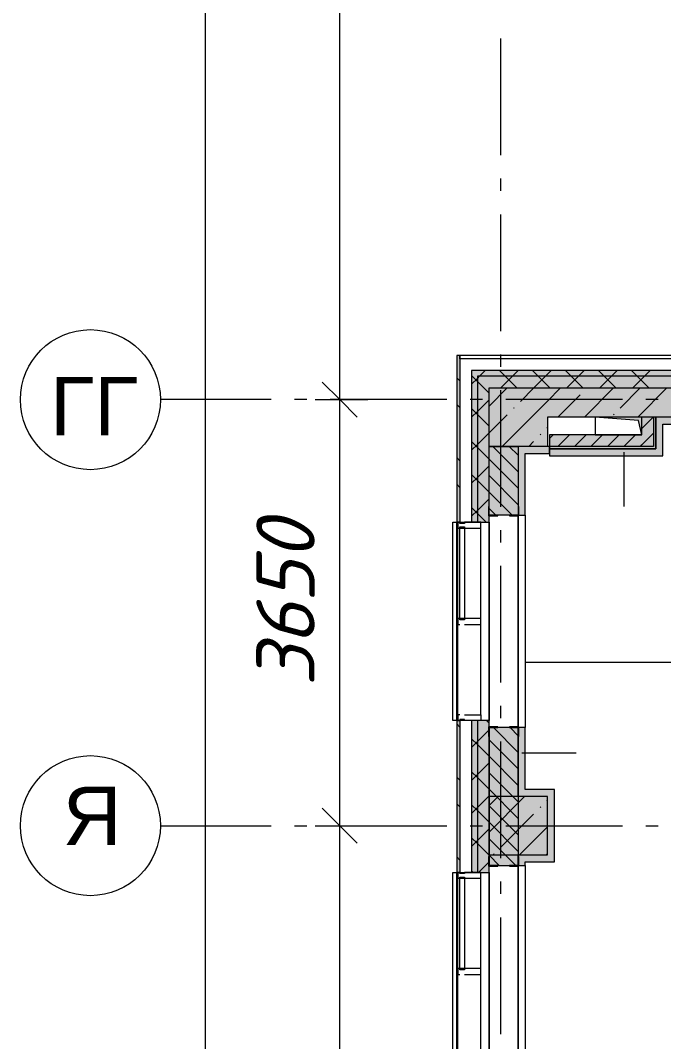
# Model space of a CAD drawing. Header units: millimetres. Extents: x -537608 to 253996, y -217170 to 186033.
# Drawn here: x -320993 to -315480, y 135471 to 144221 of the extents above; entities that cross this region are included whole.
import ezdxf

# ---------------------------------------------------------------- set-up
doc = ezdxf.new("R2010")
doc.units = ezdxf.units.MM
doc.layers.add('PDF _Геометрия', color=7, linetype='Continuous')
doc.layers.add('PDF _Текст', color=7, linetype='Continuous')
doc.layers.add('PDF _Сплошная заливка', color=7, linetype='Continuous', true_color=0xffffff)
doc.styles.add('PDF ArialMT', font='arial.ttf')
doc.styles.add('PDF ISOCPEUR Italic', font='isocpeui.ttf')

msp = doc.modelspace()

# ---------------------------------------------------------------- hatches: boundary and pattern name
at = {"layer": 'PDF _Сплошная заливка', "transparency": 33554559}
h = msp.add_hatch(color=256, dxfattribs=at)
h.paths.add_polyline_path([(-317226.1745, 91171.2657), (-317226.1745, 100422.2895), (-317253.1726, 100422.2895), (-317253.1726, 91171.2657)], flags=0)
h.paths.add_polyline_path([(-317226.1745, 102122.2896), (-317226.1745, 105221.2638), (-317253.1726, 105221.2638), (-317253.1726, 102122.2896)], flags=0)
h.paths.add_polyline_path([(-317226.1745, 106921.2639), (-317226.1745, 108375.063), (-317253.1726, 108375.063), (-317253.1726, 106921.2639)], flags=0)
h.paths.add_polyline_path([(-317226.1745, 110075.063), (-317226.1745, 111221.2632), (-317253.1726, 111221.2632), (-317253.1726, 110075.063)], flags=0)
h.paths.add_polyline_path([(-317226.1745, 112921.2633), (-317226.1745, 114221.2618), (-317253.1726, 114221.2618), (-317253.1726, 112921.2633)], flags=0)
h.paths.add_polyline_path([(-317226.1745, 115921.2619), (-317226.1745, 117221.2605), (-317253.1726, 117221.2605), (-317253.1726, 115921.2619)], flags=0)
h.paths.add_polyline_path([(-317253.1726, 118921.2605), (-317226.1745, 118921.2605), (-317226.1745, 120211.2608), (-317253.1726, 120211.2608), (-317253.1726, 119479.1985)], flags=0)
h.paths.add_polyline_path([(-317226.1745, 121911.2609), (-317226.1745, 123211.2594), (-317253.1726, 123211.2594), (-317253.1726, 121911.2609)], flags=0)
h.paths.add_polyline_path([(-317226.1745, 124911.2595), (-317226.1745, 126221.259), (-317253.1726, 126221.259), (-317253.1726, 124911.2595)], flags=0)
h.paths.add_polyline_path([(-317226.1745, 127921.2597), (-317226.1745, 129221.2593), (-317253.1726, 129221.2593), (-317253.1726, 127921.2597)], flags=0)
h.paths.add_polyline_path([(-317253.1726, 130921.2596), (-317226.1745, 130921.2596), (-317226.1745, 132321.2581), (-317253.1726, 132321.2581), (-317253.1726, 132222.2807)], flags=0)
h.paths.add_polyline_path([(-317226.1745, 134021.2585), (-317226.1745, 135221.2584), (-317253.1726, 135221.2584), (-317253.1726, 134021.2585)], flags=0)
h.paths.add_polyline_path([(-317226.1745, 136921.2575), (-317226.1745, 138221.2584), (-317253.1726, 138221.2584), (-317253.1726, 136921.2575)], flags=0)
h.paths.add_polyline_path([(-317226.1745, 139921.2574), (-317226.1745, 141348.2576), (-317253.1726, 141348.2576), (-317253.1726, 139921.2574)], flags=0)
h = msp.add_hatch(color=256, dxfattribs=at)
h.paths.add_polyline_path([(-317076.174, 91321.2663), (-317076.174, 100422.2895), (-317126.1742, 100422.2895), (-317126.1742, 91321.2663)], flags=0)
h.paths.add_polyline_path([(-317126.1742, 102122.2896), (-317076.174, 102122.2896), (-317076.174, 105221.2638), (-317126.1742, 105221.2638), (-317126.1742, 102488.423)], flags=0)
h.paths.add_polyline_path([(-317076.174, 106921.2639), (-317076.174, 108375.063), (-317126.1742, 108375.063), (-317126.1742, 106921.2639)], flags=0)
h.paths.add_polyline_path([(-317076.174, 110075.063), (-317076.174, 111221.2632), (-317126.1742, 111221.2632), (-317126.1742, 110075.063)], flags=0)
h.paths.add_polyline_path([(-317076.174, 112921.2633), (-317076.174, 114221.2618), (-317126.1742, 114221.2618), (-317126.1742, 112921.2633)], flags=0)
h.paths.add_polyline_path([(-317126.1742, 115921.2619), (-317076.174, 115921.2619), (-317076.174, 117221.2605), (-317126.1742, 117221.2605), (-317126.1742, 116647.4015)], flags=0)
h.paths.add_polyline_path([(-317076.174, 118921.2605), (-317076.174, 120211.2608), (-317126.1742, 120211.2608), (-317126.1742, 118921.2605)], flags=0)
h.paths.add_polyline_path([(-317076.174, 121911.2609), (-317076.174, 123211.2594), (-317126.1742, 123211.2594), (-317126.1742, 121911.2609)], flags=0)
h.paths.add_polyline_path([(-317076.174, 124911.2595), (-317076.174, 126221.259), (-317126.1742, 126221.259), (-317126.1742, 124911.2595)], flags=0)
h.paths.add_polyline_path([(-317076.174, 127921.2597), (-317076.174, 129221.2593), (-317126.1742, 129221.2593), (-317126.1742, 127921.2597)], flags=0)
h.paths.add_polyline_path([(-317126.1742, 130921.2596), (-317076.174, 130921.2596), (-317076.174, 132321.2581), (-317126.1742, 132321.2581), (-317126.1742, 132222.2807)], flags=0)
h.paths.add_polyline_path([(-317076.174, 134021.2585), (-317076.174, 135221.2584), (-317126.1742, 135221.2584), (-317126.1742, 134021.2585)], flags=0)
h.paths.add_polyline_path([(-317076.174, 136921.2575), (-317076.174, 138221.2584), (-317126.1742, 138221.2584), (-317126.1742, 136921.2575)], flags=0)
h.paths.add_polyline_path([(-317076.174, 139921.2574), (-317076.174, 141221.257), (-317126.1742, 141221.257), (-317126.1742, 139921.2574)], flags=0)
h = msp.add_hatch(color=256, dxfattribs=at)
h.paths.add_polyline_path([(-290876.1851, 141171.2584), (-290876.1851, 141221.257), (-298789.1763, 141221.257), (-298789.1763, 141171.2584), (-290976.1855, 141171.2584)], flags=0)
h.paths.add_polyline_path([(-303403.9461, 141171.2584), (-302761.1775, 141171.2584), (-302761.1775, 141221.257), (-307166.1806, 141221.257), (-307166.1806, 141171.2584), (-305073.682, 141171.2584)], flags=0)
h.paths.add_polyline_path([(-300899.3377, 141171.2584), (-299664.1797, 141171.2584), (-299664.1797, 141221.257), (-301061.1795, 141221.257), (-301061.1795, 141171.2584)], flags=0)
h.paths.add_polyline_path([(-310082.8987, 141171.2584), (-308866.1786, 141171.2584), (-308866.1786, 141221.257), (-317076.174, 141221.257), (-317076.174, 141171.2584), (-311752.6347, 141171.2584)], flags=0)
h = msp.add_hatch(color=256, dxfattribs=at)
h.paths.add_polyline_path([(-317076.174, 91421.2666), (-316976.1736, 91421.2666), (-316976.1736, 100422.2895), (-317076.174, 100422.2895), (-317076.174, 92577.1358)], flags=0)
h.paths.add_polyline_path([(-316976.1736, 102122.2896), (-316976.1736, 105221.2638), (-317076.174, 105221.2638), (-317076.174, 102122.2896)], flags=0)
h.paths.add_polyline_path([(-316976.1736, 106921.2639), (-316976.1736, 108375.063), (-317076.174, 108375.063), (-317076.174, 106921.2639)], flags=0)
h.paths.add_polyline_path([(-316976.1736, 110075.063), (-316976.1736, 111221.2632), (-317076.174, 111221.2632), (-317076.174, 110075.063)], flags=0)
h.paths.add_polyline_path([(-316976.1736, 112921.2633), (-316976.1736, 114221.2618), (-317076.174, 114221.2618), (-317076.174, 112921.2633)], flags=0)
h.paths.add_polyline_path([(-317076.174, 115921.2619), (-316976.1736, 115921.2619), (-316976.1736, 117221.2605), (-317076.174, 117221.2605), (-317076.174, 116647.4015)], flags=0)
h.paths.add_polyline_path([(-317076.174, 118921.2605), (-316976.1736, 118921.2605), (-316976.1736, 120211.2608), (-317076.174, 120211.2608), (-317076.174, 119479.1985)], flags=0)
h.paths.add_polyline_path([(-316976.1736, 121911.2609), (-316976.1736, 123211.2594), (-317076.174, 123211.2594), (-317076.174, 121911.2609)], flags=0)
h.paths.add_polyline_path([(-316976.1736, 124911.2595), (-316976.1736, 126221.259), (-317076.174, 126221.259), (-317076.174, 124911.2595)], flags=0)
h.paths.add_polyline_path([(-316976.1736, 127921.2597), (-316976.1736, 129221.2593), (-317076.174, 129221.2593), (-317076.174, 127921.2597)], flags=0)
h.paths.add_polyline_path([(-317076.174, 130921.2596), (-316976.1736, 130921.2596), (-316976.1736, 132321.2581), (-317076.174, 132321.2581), (-317076.174, 131570.9112)], flags=0)
h.paths.add_polyline_path([(-316976.1736, 134021.2585), (-316976.1736, 135221.2584), (-317076.174, 135221.2584), (-317076.174, 134021.2585)], flags=0)
h.paths.add_polyline_path([(-316976.1736, 136921.2575), (-316976.1736, 138221.2584), (-317076.174, 138221.2584), (-317076.174, 136921.2575)], flags=0)
h.paths.add_polyline_path([(-317076.174, 139921.2574), (-316976.1736, 139921.2574), (-316976.1736, 141171.2584), (-317076.174, 141171.2584), (-317076.174, 140009.7201)], flags=0)
h = msp.add_hatch(color=256, dxfattribs=at)
h.paths.add_polyline_path([(-291715.7767, 141071.257), (-290976.1855, 141071.257), (-290976.1855, 141171.2584), (-298789.1763, 141171.2584), (-298789.1763, 141071.257), (-298394.7294, 141071.257)], flags=0)
h.paths.add_polyline_path([(-299664.1797, 141071.257), (-299664.1797, 141171.2584), (-301061.1795, 141171.2584), (-301061.1795, 141071.257), (-300064.4654, 141071.257)], flags=0)
h.paths.add_polyline_path([(-302986.5141, 141071.257), (-302761.1775, 141071.6429), (-302761.1775, 141171.2584), (-307166.1806, 141171.2584), (-307166.1806, 141071.257), (-303403.9461, 141071.257)], flags=0)
h.paths.add_polyline_path([(-308866.1786, 141071.257), (-308866.1786, 141171.2584), (-316976.1736, 141171.2584), (-316976.1736, 141071.257), (-309248.0263, 141071.257)], flags=0)
for points in [[(-316761.8514, 140571.2577), (-316476.1803, 140571.2577), (-316476.1803, 141071.257), (-316976.1736, 141071.257), (-316976.1736, 140571.2577)], [(-310082.8987, 140821.2576), (-309426.179, 140821.2576), (-309426.179, 141071.257), (-316476.1803, 141071.257), (-316476.1803, 140821.2576), (-311752.6347, 140821.2576)], [(-315666.1788, 140571.2577), (-315566.1785, 140571.2577), (-315566.1785, 140821.2576), (-315666.1788, 140821.2576), (-315666.1788, 140671.2582)], [(-315926.9791, 140571.2577), (-315666.1788, 140571.2577), (-315666.1788, 140671.2582), (-316458.6725, 140671.2582), (-316458.6725, 140571.2577)], [(-315566.1785, 140551.2579), (-315566.1785, 140571.2577), (-316458.6725, 140571.2577), (-316458.6725, 140551.2579), (-315666.1788, 140551.2579)]]:
    msp.add_hatch(color=256, dxfattribs=at).paths.add_polyline_path(points)
at = {"layer": 'PDF _Сплошная заливка', "true_color": 0xe2e2e2, "transparency": 33554559}
msp.add_hatch(color=254, dxfattribs=at).paths.add_polyline_path([(-315666.1788, 140671.2582), (-315666.1788, 140821.2576), (-316066.1804, 140821.2576), (-315693.6764, 140793.758), (-315676.5992, 140717.6694)])
at = {"layer": 'PDF _Сплошная заливка', "true_color": 0xff7d7d, "transparency": 33554559}
msp.add_hatch(color=11, dxfattribs=at).paths.add_polyline_path([(-309486.1775, 140761.2581), (-309426.179, 140761.2581), (-309426.179, 140821.2576), (-315546.1733, 140821.2576), (-315546.1733, 140761.2581), (-310082.8987, 140761.2581)])
at = {"layer": 'PDF _Сплошная заливка', "transparency": 33554559}
h = msp.add_hatch(color=256, dxfattribs=at)
h.paths.add_polyline_path([(-316726.1726, 111081.2631), (-316726.1726, 111161.2626), (-316976.1736, 111161.2626), (-316976.1736, 111081.2631), (-316761.8514, 111081.2631)], flags=0)
h.paths.add_polyline_path([(-316761.8514, 112981.2618), (-316726.1726, 112981.2618), (-316726.1726, 114161.2633), (-316976.1736, 114161.2633), (-316976.1736, 112981.2618)], flags=0)
h.paths.add_polyline_path([(-316726.1726, 115981.2604), (-316726.1726, 117161.262), (-316976.1736, 117161.262), (-316976.1736, 115981.2604), (-316761.8514, 115981.2604)], flags=0)
h.paths.add_polyline_path([(-316976.1736, 118981.2612), (-316726.1726, 118981.2612), (-316726.1726, 120151.2601), (-316976.1736, 120151.2601), (-316976.1736, 119479.1985)], flags=0)
h.paths.add_polyline_path([(-316761.8514, 121971.2593), (-316726.1726, 121971.2593), (-316726.1726, 123151.2609), (-316976.1736, 123151.2609), (-316976.1736, 121971.2593)], flags=0)
h.paths.add_polyline_path([(-316761.8514, 124971.2602), (-316726.1726, 124971.2602), (-316726.1726, 125571.2603), (-316976.1736, 125571.2603), (-316976.1736, 124971.2602)], flags=0)
h.paths.add_polyline_path([(-316938.0405, 126071.2601), (-316726.1726, 126071.2601), (-316726.1726, 126161.2605), (-316976.1736, 126161.2605), (-316976.1736, 126071.2601)], flags=0)
h.paths.add_polyline_path([(-316726.1726, 127981.2592), (-316726.1726, 128571.2589), (-316976.1736, 128571.2589), (-316976.1736, 127981.2592), (-316761.8514, 127981.2592)], flags=0)
h.paths.add_polyline_path([(-316761.8514, 129071.2587), (-316726.1726, 129071.2587), (-316726.1726, 129161.2597), (-316976.1736, 129161.2597), (-316976.1736, 129071.2587), (-316938.0405, 129071.2587)], flags=0)
h.paths.add_polyline_path([(-316726.1726, 130981.2592), (-316726.1726, 131570.9112), (-316976.1736, 131570.9112), (-316976.1736, 130981.2592), (-316761.8514, 130981.2592)], flags=0)
h.paths.add_polyline_path([(-316726.1726, 132070.9115), (-316726.1726, 132261.2584), (-316976.1736, 132261.2584), (-316976.1736, 132070.9115), (-316761.8514, 132070.9115)], flags=0)
h.paths.add_polyline_path([(-316976.1736, 134081.2588), (-316726.1726, 134081.2588), (-316726.1726, 135161.2582), (-316976.1736, 135161.2582), (-316976.1736, 135054.0767)], flags=0)
h.paths.add_polyline_path([(-316976.1736, 136981.2584), (-316726.1726, 136981.2584), (-316726.1726, 138161.258), (-316976.1736, 138161.258), (-316976.1736, 137885.8726)], flags=0)
h.paths.add_polyline_path([(-316976.1736, 139981.2575), (-316726.1726, 139981.2575), (-316726.1726, 140571.2577), (-316976.1736, 140571.2577), (-316976.1736, 140009.7201)], flags=0)
at = {"layer": 'PDF _Сплошная заливка', "true_color": 0xff7d7d, "transparency": 33554559}
h = msp.add_hatch(color=11, dxfattribs=at)
h.paths.add_polyline_path([(-316666.1741, 132130.9112), (-316666.1741, 132261.2584), (-316726.1726, 132261.2584), (-316726.1726, 132130.9112)], flags=0)
h.paths.add_polyline_path([(-316726.1726, 134081.2588), (-316666.1741, 134081.2588), (-316666.1741, 135161.2582), (-316726.1726, 135161.2582), (-316726.1726, 135054.0767)], flags=0)
h.paths.add_polyline_path([(-316666.1741, 136981.2584), (-316666.1741, 137071.2586), (-316726.1726, 137071.2586), (-316726.1726, 136981.2584)], flags=0)

# ---------------------------------------------------------------- linework, layer by layer
at = {"layer": 'PDF _Геометрия', "lineweight": 9}
for p, q in [((-319407.7107, 91281.2687), (-319407.7107, 179161.2487)), ((-318255.5016, 140971.2566), (-318255.5016, 148621.2564)), ((-317226.1745, 141348.2576), (-317253.1726, 141348.2576)), ((-317253.1726, 141348.2576), (-317253.1726, 139921.2574)), ((-317126.1742, 141348.2576), (-317226.1745, 141348.2576)), ((-317226.1745, 141321.2574), (-317226.1745, 141348.2576)), ((-317226.1745, 141348.2576), (-317226.1745, 141321.2574)), ((-317126.1742, 141321.2574), (-317226.1745, 141321.2574)), ((-317226.1745, 141321.2574), (-317226.1745, 139921.2574)), ((-317076.174, 141348.2576), (-317126.1742, 141348.2576)), ((-316976.1736, 141321.2574), (-317126.1742, 141321.2574)), ((-316976.1736, 141348.2576), (-317076.174, 141348.2576)), ((-308866.1786, 141348.2576), (-316976.1736, 141348.2576)), ((-308866.1786, 141321.2574), (-316976.1736, 141321.2574)), ((-317076.174, 141221.257), (-317126.1742, 141221.257)), ((-317126.1742, 141221.257), (-317126.1742, 139921.2574)), ((-316976.1736, 141221.257), (-317076.174, 141221.257)), ((-317058.2959, 141171.2584), (-317008.2956, 141221.257)), ((-308866.1786, 141221.257), (-316976.1736, 141221.257)), ((-316836.6966, 141171.2584), (-316886.6969, 141221.257)), ((-316775.4494, 141171.2584), (-316725.4492, 141221.257)), ((-316553.8588, 141171.2584), (-316603.859, 141221.257)), ((-316492.6116, 141171.2584), (-316442.6114, 141221.257)), ((-316271.0124, 141171.2584), (-316321.0126, 141221.257)), ((-316209.7652, 141171.2584), (-316159.765, 141221.257)), ((-315988.1746, 141171.2584), (-316038.1748, 141221.257)), ((-315926.9274, 141171.2584), (-315876.9272, 141221.257)), ((-315705.3282, 141171.2584), (-315755.3284, 141221.257)), ((-315644.081, 141171.2584), (-315594.0808, 141221.257)), ((-317076.174, 141127.8926), (-317126.1742, 141177.8928)), ((-317126.1742, 141103.3758), (-317076.174, 141153.3754)), ((-317076.174, 141153.3754), (-317058.2959, 141171.2584)), ((-316976.1736, 141171.2584), (-317076.174, 141171.2584)), ((-317076.174, 141171.2584), (-317076.174, 139921.2574)), ((-316976.1736, 141027.8927), (-317076.174, 141127.8926)), ((-308866.1786, 141171.2584), (-316976.1736, 141171.2584)), ((-316875.4498, 141071.257), (-316775.4494, 141171.2584)), ((-316736.6963, 141071.257), (-316836.6966, 141171.2584)), ((-316592.612, 141071.257), (-316492.6116, 141171.2584)), ((-316453.8585, 141071.257), (-316553.8588, 141171.2584)), ((-316309.7656, 141071.257), (-316209.7652, 141171.2584)), ((-316171.012, 141071.257), (-316271.0124, 141171.2584)), ((-316026.9278, 141071.257), (-315926.9274, 141171.2584)), ((-315888.1742, 141071.257), (-315988.1746, 141171.2584)), ((-315744.0813, 141071.257), (-315644.081, 141171.2584)), ((-315605.3278, 141071.257), (-315705.3282, 141171.2584)), ((-316976.1736, 140915.6899), (-316820.6098, 141071.257)), ((-316976.1736, 139921.2574), (-316976.1736, 141071.257)), ((-316976.1736, 141071.257), (-308866.1786, 141071.257)), ((-316976.1736, 140571.2577), (-316976.1736, 141071.257)), ((-316976.1736, 141071.257), (-316476.1803, 141071.257)), ((-316707.9931, 140955.7785), (-316592.5087, 141071.257)), ((-316476.1803, 140959.4923), (-316364.4161, 141071.257)), ((-316476.1803, 141071.257), (-309426.179, 141071.257)), ((-316158.2149, 140821.2576), (-315908.2139, 141071.257)), ((-316137.7446, 141069.8279), (-316136.315, 141071.257)), ((-315852.6161, 140898.7537), (-315680.1128, 141071.257)), ((-315702.0212, 140821.2576), (-315452.0203, 141071.257)), ((-318467.6364, 140971.2566), (-318255.5016, 140971.2566)), ((-318255.5016, 137321.2582), (-318255.5016, 140971.2566)), ((-318255.5016, 140971.2566), (-318015.499, 140971.2566)), ((-317076.174, 140870.5334), (-316976.1736, 140970.5332)), ((-316864.4095, 140571.2577), (-316476.1803, 140959.4923)), ((-316386.316, 140821.2576), (-316194.7634, 141012.8037)), ((-317076.174, 140845.0499), (-317126.1742, 140895.0501)), ((-317126.1742, 140820.5332), (-317076.174, 140870.5334)), ((-316765.0119, 140898.7537), (-316760.2754, 140903.4946)), ((-316976.1736, 140745.0495), (-317076.174, 140845.0499)), ((-316976.1736, 140687.5921), (-316822.0394, 140841.7295)), ((-316066.1804, 140821.2576), (-316476.1803, 140821.2576)), ((-316476.1803, 140821.2576), (-316476.1803, 140571.2577)), ((-315909.6435, 140841.7295), (-315904.907, 140846.4708)), ((-315666.1788, 140724.8979), (-315569.8213, 140821.2576)), ((-315566.1785, 140821.2576), (-315666.1788, 140821.2576)), ((-315546.1733, 140821.2576), (-315566.1785, 140821.2576)), ((-315566.1785, 140821.2576), (-315566.1785, 140571.2577)), ((-309426.179, 140821.2576), (-315546.1733, 140821.2576)), ((-315546.1733, 140821.2576), (-315546.1733, 140761.2581)), ((-309426.179, 140821.2576), (-315546.1733, 140821.2576)), ((-315546.1733, 140551.2579), (-315546.1733, 140821.2576)), ((-316479.892, 140727.6806), (-316476.1803, 140731.3945)), ((-315546.1733, 140761.2581), (-315546.1733, 140551.2579)), ((-315486.1748, 140551.2579), (-315486.1748, 140761.2581)), ((-315486.1748, 140761.2581), (-309486.1775, 140761.2581)), ((-317076.174, 140562.2067), (-317126.1742, 140612.2069)), ((-317076.174, 140587.6902), (-316976.1736, 140687.6906)), ((-316636.3169, 140571.2577), (-316593.9382, 140613.6306)), ((-316536.9194, 140670.6553), (-316532.1743, 140675.3972)), ((-316458.6725, 140639.5059), (-316426.9207, 140671.2582)), ((-315666.1788, 140671.2582), (-316458.6725, 140671.2582)), ((-316458.6725, 140671.2582), (-316458.6725, 140571.2577)), ((-316385.5065, 140571.2577), (-316285.5061, 140671.2582)), ((-316244.0833, 140571.2577), (-316144.0829, 140671.2582)), ((-316102.6601, 140571.2577), (-316002.6597, 140671.2582)), ((-315961.2368, 140571.2577), (-315861.2365, 140671.2582)), ((-315819.8137, 140571.2577), (-315719.8132, 140671.2582)), ((-315666.1788, 140583.4774), (-315566.1785, 140683.4778)), ((-317126.1742, 140537.69), (-317076.174, 140587.6902)), ((-316976.1736, 140462.2074), (-317076.174, 140562.2067)), ((-316476.1803, 140571.2577), (-316976.1736, 140571.2577)), ((-316976.1736, 139981.2575), (-316976.1736, 140571.2577)), ((-316976.1736, 140571.2577), (-316726.1726, 140571.2577)), ((-316726.1726, 140353.6281), (-316943.8018, 140571.2577)), ((-316726.1726, 140495.0496), (-316802.3872, 140571.2577)), ((-316666.1741, 140571.2577), (-316726.1726, 140571.2577)), ((-316726.1726, 140571.2577), (-316726.1726, 139981.2575)), ((-316726.1726, 140571.2577), (-316726.1726, 139981.2575)), ((-316458.6725, 140571.2577), (-316666.1741, 140571.2577)), ((-315666.1788, 140571.2577), (-316458.6725, 140571.2577)), ((-316458.6725, 140571.2577), (-316458.6725, 140551.2579)), ((-316458.6725, 140551.2579), (-316458.6725, 140571.2577)), ((-315546.1733, 140551.2579), (-316458.6725, 140551.2579)), ((-316458.6725, 140551.2579), (-316458.6725, 140491.2577)), ((-316458.6725, 140551.2579), (-315666.1788, 140551.2579)), ((-316458.6725, 140511.2576), (-316458.6725, 140551.2579)), ((-315820.3993, 140521.2576), (-315820.3993, 140055.1076)), ((-315678.399, 140571.2577), (-315666.1788, 140583.4774)), ((-315566.1785, 140571.2577), (-315666.1788, 140571.2577)), ((-315666.1788, 140551.2579), (-315566.1785, 140551.2579)), ((-315566.1785, 140551.2579), (-315546.1733, 140551.2579)), ((-315486.1748, 140491.2577), (-315486.1748, 140551.2579)), ((-316726.1726, 140212.2081), (-316976.1736, 140462.2074)), ((-316666.1741, 139981.2575), (-316666.1741, 140511.2576)), ((-316666.1741, 140511.2576), (-316458.6725, 140511.2576)), ((-316458.6725, 140491.2577), (-315486.1748, 140491.2577)), ((-317076.174, 140304.848), (-316976.1736, 140404.8473)), ((-317076.174, 140279.3646), (-317126.1742, 140329.3648)), ((-317126.1742, 140254.8479), (-317076.174, 140304.848)), ((-316976.1736, 140179.3642), (-317076.174, 140279.3646)), ((-316726.1726, 140070.7854), (-316976.1736, 140320.7853)), ((-316778.0674, 139981.2575), (-316976.1736, 140179.3642)), ((-317076.174, 140022.0049), (-316976.1736, 140122.0052)), ((-317076.174, 139996.5214), (-317126.1742, 140046.5217)), ((-317126.1742, 139972.0046), (-317076.174, 140022.0049)), ((-317000.9153, 139921.2574), (-317076.174, 139996.5214)), ((-316919.4906, 139981.2575), (-316976.1736, 140037.9432)), ((-317253.1726, 139921.2574), (-317226.1745, 139921.2574)), ((-317253.1726, 138221.2584), (-317253.1726, 139921.2574)), ((-317226.1745, 139921.2574), (-317243.1743, 139921.2574)), ((-317243.1743, 139921.2574), (-317243.1743, 139871.2588)), ((-317226.1745, 139921.2574), (-317126.1742, 139921.2574)), ((-317226.1745, 139911.258), (-317226.1745, 139921.2574)), ((-317186.1727, 139911.258), (-317226.1745, 139911.258)), ((-317046.179, 139921.2574), (-317186.1727, 139921.2574)), ((-317186.1727, 139921.2574), (-317186.1727, 139911.258)), ((-317126.1742, 139921.2574), (-317076.174, 139921.2574)), ((-317076.174, 139921.2574), (-316976.1736, 139921.2574)), ((-317046.179, 139871.2588), (-317046.179, 139921.2574)), ((-316726.1726, 139981.2575), (-316976.1736, 139981.2575)), ((-316976.1736, 139921.2574), (-316976.1736, 138221.2584)), ((-316976.1736, 138221.2584), (-316976.1736, 139921.2574)), ((-316726.1726, 139981.2575), (-316666.1741, 139981.2575)), ((-316726.1726, 139975.2577), (-316726.1726, 138167.2583)), ((-316726.1726, 138167.2583), (-316726.1726, 139975.2577)), ((-316666.1741, 139981.2575), (-316666.1741, 138161.258)), ((-317243.1743, 139096.2574), (-317243.1743, 139871.2588)), ((-317243.1743, 139871.2588), (-317226.1745, 139871.2588)), ((-317226.1745, 139881.2572), (-317186.1727, 139881.2572)), ((-317226.1745, 139871.2588), (-317226.1745, 139881.2572)), ((-317226.1745, 139871.2588), (-317186.1727, 139871.2588)), ((-317226.1745, 139096.2574), (-317226.1745, 139871.2588)), ((-317186.1727, 139881.2572), (-317186.1727, 139871.2588)), ((-317186.1727, 139871.2588), (-317186.1727, 139096.2574)), ((-317186.1727, 139871.2588), (-317046.179, 139871.2588)), ((-317046.179, 139096.2574), (-317046.179, 139871.2588)), ((-317226.1745, 139096.2574), (-317243.1743, 139096.2574)), ((-317243.1743, 139096.2574), (-317243.1743, 139046.2583)), ((-317243.1743, 138271.2573), (-317243.1743, 139046.2583)), ((-317243.1743, 139046.2583), (-317226.1745, 139046.2583)), ((-317186.1727, 139096.2574), (-317226.1745, 139096.2574)), ((-317226.1745, 139086.2581), (-317226.1745, 139096.2574)), ((-317186.1727, 139086.2581), (-317226.1745, 139086.2581)), ((-317046.179, 139096.2574), (-317186.1727, 139096.2574)), ((-317186.1727, 139096.2574), (-317186.1727, 139086.2581)), ((-317186.1727, 139046.2583), (-317046.179, 139046.2583)), ((-317046.179, 139046.2583), (-317046.179, 139096.2574)), ((-317046.179, 138271.2573), (-317046.179, 139046.2583)), ((-317226.1745, 138271.2573), (-317243.1743, 138271.2573)), ((-317243.1743, 138271.2573), (-317243.1743, 138221.2584)), ((-317186.1727, 138271.2573), (-317046.179, 138271.2573)), ((-317046.179, 138271.2573), (-317046.179, 138221.2584)), ((-317226.1745, 138221.2584), (-317253.1726, 138221.2584)), ((-317253.1726, 138221.2584), (-317253.1726, 136921.2575)), ((-317243.1743, 138221.2584), (-317226.1745, 138221.2584)), ((-317186.1727, 138231.2578), (-317226.1745, 138231.2578)), ((-317226.1745, 138231.2578), (-317226.1745, 138221.2584)), ((-317126.1742, 138221.2584), (-317226.1745, 138221.2584)), ((-317226.1745, 138221.2584), (-317226.1745, 136921.2575)), ((-317186.1727, 138221.2584), (-317186.1727, 138231.2578)), ((-317046.179, 138221.2584), (-317186.1727, 138221.2584)), ((-317076.174, 138221.2584), (-317126.1742, 138221.2584)), ((-317126.1742, 138221.2584), (-317126.1742, 136921.2575)), ((-316976.1736, 138221.2584), (-317076.174, 138221.2584)), ((-317076.174, 138221.2584), (-317076.174, 136921.2575)), ((-316976.1736, 138199.4654), (-316997.9701, 138221.2584)), ((-316976.1736, 136921.2575), (-316976.1736, 138221.2584)), ((-316726.1726, 138161.258), (-316976.1736, 138161.258)), ((-316976.1736, 138161.258), (-316976.1736, 136981.2584)), ((-316726.1726, 137949.4652), (-316937.9716, 138161.258)), ((-316726.1726, 138090.8871), (-316796.5484, 138161.258)), ((-316726.1726, 137631.2579), (-316726.1726, 138161.258)), ((-316666.1741, 138161.258), (-316726.1726, 138161.258)), ((-316726.1726, 138161.258), (-316726.1726, 137631.2579)), ((-316666.1741, 137631.2579), (-316666.1741, 138161.258)), ((-317076.174, 138016.6234), (-317126.1742, 138066.6223)), ((-317076.174, 138042.106), (-316976.1736, 138142.1064)), ((-317126.1742, 137992.1066), (-317076.174, 138042.106)), ((-316976.1736, 137916.623), (-317076.174, 138016.6234)), ((-316726.1726, 137808.0442), (-316976.1736, 138058.0443)), ((-316726.1726, 137666.6228), (-316976.1736, 137916.623)), ((-316696.1777, 137944.4973), (-316230.0288, 137944.4973)), ((-317076.174, 137759.2636), (-316976.1736, 137859.264)), ((-317076.174, 137733.7805), (-317126.1742, 137783.7807)), ((-317126.1742, 137709.2635), (-317076.174, 137759.2636)), ((-316976.1736, 137633.7801), (-317076.174, 137733.7805)), ((-316726.1726, 137525.2018), (-316976.1736, 137775.202)), ((-316726.1726, 137383.7799), (-316976.1736, 137633.7801)), ((-316726.1726, 137571.2583), (-316726.1726, 137631.2579)), ((-316726.1726, 137631.2579), (-316726.1726, 137071.2586)), ((-316476.1803, 137631.2579), (-316666.1741, 137631.2579)), ((-316416.1732, 137631.2579), (-316476.1803, 137631.2579)), ((-316416.1732, 137071.2586), (-316416.1732, 137631.2579)), ((-317076.174, 137476.4207), (-316976.1736, 137576.4211)), ((-316976.1736, 137266.1143), (-316671.0312, 137571.2583)), ((-316976.1736, 137494.2122), (-316899.1323, 137571.2583)), ((-316476.1803, 137571.2583), (-316976.1736, 137571.2583)), ((-316976.1736, 137571.2583), (-316976.1736, 137071.2586)), ((-316476.1803, 137571.2583), (-316726.1726, 137571.2583)), ((-316476.1803, 137071.2586), (-316476.1803, 137571.2583)), ((-316476.1803, 137071.2586), (-316476.1803, 137571.2583)), ((-317076.174, 137450.9381), (-317126.1742, 137500.9375)), ((-317126.1742, 137426.4211), (-317076.174, 137476.4207)), ((-316726.1726, 137242.3586), (-316976.1736, 137492.3587)), ((-316536.9194, 137477.2771), (-316532.1743, 137482.0178)), ((-316479.892, 137534.3018), (-316476.1803, 137538.0154)), ((-316976.1736, 137350.9377), (-317076.174, 137450.9381)), ((-316879.0668, 137135.1286), (-316593.9382, 137420.2518)), ((-318467.6364, 137321.2582), (-318255.5016, 137321.2582)), ((-318255.5016, 131821.2585), (-318255.5016, 137321.2582)), ((-318255.5016, 137321.2582), (-318015.499, 137321.2582)), ((-317076.174, 137193.5783), (-316976.1736, 137293.5787)), ((-316726.1726, 137100.9381), (-316976.1736, 137350.9377)), ((-316714.8394, 137071.2586), (-316476.1803, 137309.9175)), ((-317076.174, 137168.0949), (-317126.1742, 137218.0951)), ((-317126.1742, 137143.5781), (-317076.174, 137193.5783)), ((-316747.9174, 136981.2584), (-316976.1736, 137209.5164)), ((-316976.1736, 137068.0945), (-317076.174, 137168.0949)), ((-316976.1736, 137071.2586), (-316476.1803, 137071.2586)), ((-316889.3407, 136981.2584), (-316976.1736, 137068.0945)), ((-316936.0856, 137078.1047), (-316931.3491, 137082.8468)), ((-316726.1726, 137071.2586), (-316726.1726, 136981.2584)), ((-316726.1726, 136981.2584), (-316726.1726, 137071.2586)), ((-316726.1726, 137071.2586), (-316666.1741, 137071.2586)), ((-316666.1741, 137071.2586), (-316476.1803, 137071.2586)), ((-316486.7384, 137071.2586), (-316476.1803, 137081.8182)), ((-316416.1732, 137011.259), (-316416.1732, 137071.2586)), ((-317112.18, 136921.2575), (-317126.1742, 136935.2519)), ((-317065.6504, 136921.2575), (-316976.1736, 137010.7355)), ((-316976.1736, 136981.2584), (-316726.1726, 136981.2584)), ((-316726.1726, 136981.2584), (-316666.1741, 136981.2584)), ((-316726.1726, 136975.2583), (-316726.1726, 135167.2581)), ((-316726.1726, 135167.2581), (-316726.1726, 136975.2583)), ((-316666.1741, 136981.2584), (-316666.1741, 137011.259)), ((-316666.1741, 137011.259), (-316416.1732, 137011.259)), ((-316666.1741, 136981.2584), (-316666.1741, 135161.2582)), ((-317253.1726, 136921.2575), (-317226.1745, 136921.2575)), ((-317253.1726, 135221.2584), (-317253.1726, 136921.2575)), ((-317226.1745, 136921.2575), (-317243.1743, 136921.2575)), ((-317243.1743, 136921.2575), (-317243.1743, 136871.2586)), ((-317243.1743, 136096.258), (-317243.1743, 136871.2586)), ((-317243.1743, 136871.2586), (-317226.1745, 136871.2586)), ((-317226.1745, 136921.2575), (-317126.1742, 136921.2575)), ((-317226.1745, 136911.2586), (-317226.1745, 136921.2575)), ((-317186.1727, 136911.2586), (-317226.1745, 136911.2586)), ((-317226.1745, 136881.258), (-317186.1727, 136881.258)), ((-317226.1745, 136871.2586), (-317226.1745, 136881.258)), ((-317226.1745, 136871.2586), (-317186.1727, 136871.2586)), ((-317226.1745, 136096.258), (-317226.1745, 136871.2586)), ((-317046.179, 136921.2575), (-317186.1727, 136921.2575)), ((-317186.1727, 136921.2575), (-317186.1727, 136911.2586)), ((-317186.1727, 136881.258), (-317186.1727, 136871.2586)), ((-317186.1727, 136871.2586), (-317186.1727, 136096.258)), ((-317186.1727, 136871.2586), (-317046.179, 136871.2586)), ((-317126.1742, 136921.2575), (-317076.174, 136921.2575)), ((-317076.174, 136921.2575), (-316976.1736, 136921.2575)), ((-317046.179, 136871.2586), (-317046.179, 136921.2575)), ((-317046.179, 136096.258), (-317046.179, 136871.2586)), ((-316976.1736, 136921.2575), (-316976.1736, 135221.2584)), ((-316976.1736, 135221.2584), (-316976.1736, 136921.2575)), ((-317226.1745, 136096.258), (-317243.1743, 136096.258)), ((-317243.1743, 136096.258), (-317243.1743, 136046.2585)), ((-317186.1727, 136096.258), (-317226.1745, 136096.258)), ((-317226.1745, 136086.2585), (-317226.1745, 136096.258)), ((-317186.1727, 136086.2585), (-317226.1745, 136086.2585)), ((-317046.179, 136096.258), (-317186.1727, 136096.258)), ((-317186.1727, 136096.258), (-317186.1727, 136086.2585)), ((-317046.179, 136046.2585), (-317046.179, 136096.258)), ((-317243.1743, 135271.2586), (-317243.1743, 136046.2585)), ((-317243.1743, 136046.2585), (-317226.1745, 136046.2585)), ((-317186.1727, 136046.2585), (-317046.179, 136046.2585)), ((-317046.179, 135271.2586), (-317046.179, 136046.2585))]:
    msp.add_line(p, q, dxfattribs=at)
at = {"layer": 'PDF _Геометрия', "color": 253, "lineweight": 9, "true_color": 0xaaaaaa}
for p, q in [((-316876.1732, 143065.0001), (-316876.1732, 144064.9997)), ((-316876.1732, 142759.1677), (-316876.1732, 142865.0004)), ((-316876.1732, 141559.1679), (-316876.1732, 142559.1669)), ((-316876.1732, 141253.3339), (-316876.1732, 141359.1677)), ((-316876.1732, 140053.3346), (-316876.1732, 141053.3347)), ((-318843.1719, 140971.2566), (-319793.4941, 140971.2566)), ((-318537.3404, 140971.2566), (-318643.1711, 140971.2566)), ((-317337.3359, 140971.2566), (-318337.3397, 140971.2566)), ((-317031.5045, 140971.2566), (-317137.3351, 140971.2566)), ((-315831.5085, 140971.2566), (-316831.5037, 140971.2566)), ((-315525.6685, 140971.2566), (-315631.5077, 140971.2566)), ((-315666.1788, 140821.2576), (-316066.1804, 140821.2576)), ((-316066.1804, 140821.2576), (-316066.1804, 140671.2582)), ((-315693.6764, 140793.758), (-316066.1804, 140821.2576)), ((-315666.1788, 140671.2582), (-315693.6764, 140793.758)), ((-315666.1788, 140671.2582), (-315666.1788, 140821.2576)), ((-316066.1804, 140671.2582), (-315666.1788, 140671.2582)), ((-317286.173, 138221.2584), (-317286.173, 139921.2574)), ((-317286.173, 139921.2574), (-317253.1726, 139921.2574)), ((-317188.1792, 139911.258), (-317188.1792, 139921.2574)), ((-317188.1792, 139871.2588), (-317188.1792, 139881.2572)), ((-316876.1732, 139747.5011), (-316876.1732, 139853.3338)), ((-316876.1732, 138547.5003), (-316876.1732, 139547.5014)), ((-317188.1792, 139086.2581), (-317188.1792, 139096.2574)), ((-316876.1732, 138241.6687), (-316876.1732, 138347.5012)), ((-317253.1726, 138221.2584), (-317286.173, 138221.2584)), ((-317188.1792, 138221.2584), (-317188.1792, 138231.2578)), ((-316876.1732, 137041.668), (-316876.1732, 138041.6679)), ((-319793.4941, 137321.2582), (-318843.1719, 137321.2582)), ((-318643.1711, 137321.2582), (-318537.3404, 137321.2582)), ((-318337.3397, 137321.2582), (-317337.3359, 137321.2582)), ((-317137.3351, 137321.2582), (-317031.5045, 137321.2582)), ((-316831.5037, 137321.2582), (-315831.5085, 137321.2582)), ((-315631.5077, 137321.2582), (-315525.6685, 137321.2582)), ((-317286.173, 135221.2584), (-317286.173, 136921.2575)), ((-317286.173, 136921.2575), (-317253.1726, 136921.2575)), ((-317188.1792, 136911.2586), (-317188.1792, 136921.2575)), ((-317188.1792, 136871.2586), (-317188.1792, 136881.258)), ((-316876.1732, 136735.8349), (-316876.1732, 136841.6687)), ((-316876.1732, 135535.8355), (-316876.1732, 136535.8346)), ((-317188.1792, 136086.2585), (-317188.1792, 136096.258))]:
    msp.add_line(p, q, dxfattribs=at)
at = {"layer": 'PDF _Геометрия', "color": 8, "lineweight": 9, "true_color": 0x787878}
for p, q in [((-317226.1745, 141131.8174), (-317253.1726, 141158.8176)), ((-317226.1745, 140903.72), (-317253.1726, 140930.7192)), ((-317226.1745, 140447.5232), (-317253.1726, 140474.5224)), ((-317226.1745, 140219.4242), (-317253.1726, 140246.4244)), ((-317226.1745, 138166.5378), (-317253.1726, 138193.538)), ((-317226.1745, 137710.3407), (-317253.1726, 137737.3409)), ((-317226.1745, 137482.2429), (-317253.1726, 137509.2425)), ((-317226.1745, 137026.0465), (-317253.1726, 137053.0454))]:
    msp.add_line(p, q, dxfattribs=at)
at = {"layer": 'PDF _Геометрия', "lineweight": 20}
for p, q in [((-318405.5022, 141121.2583), (-318255.5016, 140971.2566)), ((-318255.5016, 140971.2566), (-318105.5011, 140821.2576)), ((-318405.5022, 137471.2579), (-318255.5016, 137321.2582)), ((-318255.5016, 137321.2582), (-318105.5011, 137171.2589))]:
    msp.add_line(p, q, dxfattribs=at)
at = {"layer": 'PDF _Геометрия', "color": 253, "lineweight": 20, "true_color": 0xaaaaaa}
for p, q in [((-316976.1736, 140056.2573), (-316982.176, 140056.2573)), ((-316982.176, 140056.2573), (-316982.176, 139975.2577)), ((-316976.1736, 140056.2573), (-316982.176, 140056.2573)), ((-316982.176, 140056.2573), (-316982.176, 139975.2577)), ((-316976.1736, 139981.2575), (-316976.1736, 140056.2573)), ((-316976.1736, 139981.2575), (-316976.1736, 140056.2573)), ((-316720.1788, 140056.2573), (-316726.1726, 140056.2573)), ((-316726.1726, 140056.2573), (-316726.1726, 139981.2575)), ((-316720.1788, 140056.2573), (-316726.1726, 140056.2573)), ((-316726.1726, 140056.2573), (-316726.1726, 139981.2575)), ((-316720.1788, 139975.2577), (-316720.1788, 140056.2573)), ((-316720.1788, 139975.2577), (-316720.1788, 140056.2573)), ((-316982.176, 139975.2577), (-316901.1733, 139975.2577)), ((-316982.176, 139975.2577), (-316901.1733, 139975.2577)), ((-316901.1733, 139981.2575), (-316976.1736, 139981.2575)), ((-316901.1733, 139981.2575), (-316976.1736, 139981.2575)), ((-316901.1733, 139975.2577), (-316901.1733, 139981.2575)), ((-316901.1733, 139975.2577), (-316901.1733, 139981.2575)), ((-316801.1729, 139981.2575), (-316801.1729, 139975.2577)), ((-316726.1726, 139981.2575), (-316801.1729, 139981.2575)), ((-316801.1729, 139981.2575), (-316801.1729, 139975.2577)), ((-316726.1726, 139981.2575), (-316801.1729, 139981.2575)), ((-316801.1729, 139975.2577), (-316720.1788, 139975.2577)), ((-316801.1729, 139975.2577), (-316720.1788, 139975.2577)), ((-316901.1733, 138167.2583), (-316982.176, 138167.2583)), ((-316982.176, 138167.2583), (-316982.176, 138086.2572)), ((-316976.1736, 138086.2572), (-316976.1736, 138161.258)), ((-316976.1736, 138161.258), (-316901.1733, 138161.258)), ((-316901.1733, 138161.258), (-316901.1733, 138167.2583)), ((-316720.1788, 138167.2583), (-316801.1729, 138167.2583)), ((-316801.1729, 138167.2583), (-316801.1729, 138161.258)), ((-316801.1729, 138161.258), (-316726.1726, 138161.258)), ((-316726.1726, 138161.258), (-316726.1726, 138086.2572)), ((-316720.1788, 138086.2572), (-316720.1788, 138167.2583)), ((-316982.176, 138086.2572), (-316976.1736, 138086.2572)), ((-316726.1726, 138086.2572), (-316720.1788, 138086.2572)), ((-316976.1736, 137056.2586), (-316982.176, 137056.2586)), ((-316982.176, 137056.2586), (-316982.176, 136975.2583)), ((-316976.1736, 136981.2584), (-316976.1736, 137056.2586)), ((-316720.1788, 137056.2586), (-316726.1726, 137056.2586)), ((-316726.1726, 137056.2586), (-316726.1726, 136981.2584)), ((-316720.1788, 136975.2583), (-316720.1788, 137056.2586)), ((-316982.176, 136975.2583), (-316901.1733, 136975.2583)), ((-316901.1733, 136981.2584), (-316976.1736, 136981.2584)), ((-316901.1733, 136975.2583), (-316901.1733, 136981.2584)), ((-316801.1729, 136981.2584), (-316801.1729, 136975.2583)), ((-316726.1726, 136981.2584), (-316801.1729, 136981.2584)), ((-316801.1729, 136975.2583), (-316720.1788, 136975.2583))]:
    msp.add_line(p, q, dxfattribs=at)
at = {"layer": 'PDF _Геометрия', "color": 9, "lineweight": 9, "true_color": 0xc0c0c0}
msp.add_line((-316666.1741, 138721.2581), (-311279.6653, 138721.2581), dxfattribs=at)
at = {"layer": 'PDF _Геометрия', "lineweight": 20}
for centre, radius in [((-320393.4958, 140971.2583), 599.999), ((-320393.4969, 137321.2574), 599.9993)]:
    msp.add_circle(centre, radius, dxfattribs=at)
at = {"layer": 'PDF _Сплошная заливка', "lineweight": 35, "transparency": 33554559}
for points in [[(-315546.1733, 140551.2579), (-315546.1733, 140821.2576), (-315566.1785, 140551.2579), (-315566.1785, 140821.2576)], [(-316976.1736, 137071.2586), (-316476.1803, 137071.2586), (-316976.1736, 137571.2583), (-316476.1803, 137571.2583)]]:
    msp.add_solid(points, dxfattribs=at)
at = {"layer": 'PDF _Сплошная заливка', "color": 11, "lineweight": 35, "true_color": 0xff7d7d, "transparency": 33554559}
for points in [[(-315486.1748, 140551.2579), (-315486.1748, 140761.2581), (-315546.1733, 140551.2579), (-315546.1733, 140761.2581)], [(-316726.1726, 139981.2575), (-316666.1741, 139981.2575), (-316726.1726, 140571.2577), (-316666.1741, 140571.2577)], [(-316458.6725, 140511.2576), (-316458.6725, 140571.2577), (-316666.1741, 140511.2576), (-316666.1741, 140571.2577)], [(-316458.6725, 140491.2577), (-315486.1748, 140491.2577), (-316458.6725, 140551.2579), (-315486.1748, 140551.2579)], [(-316666.1741, 137631.2579), (-316666.1741, 138161.258), (-316726.1726, 137631.2579), (-316726.1726, 138161.258)], [(-316476.1803, 137571.2583), (-316476.1803, 137631.2579), (-316726.1726, 137571.2583), (-316726.1726, 137631.2579)], [(-316416.1732, 137071.2586), (-316416.1732, 137631.2579), (-316476.1803, 137071.2586), (-316476.1803, 137631.2579)], [(-316666.1741, 137011.259), (-316416.1732, 137011.259), (-316666.1741, 137071.2586), (-316416.1732, 137071.2586)]]:
    msp.add_solid(points, dxfattribs=at)

# ---------------------------------------------------------------- texts
at = {"layer": 'PDF _Текст', "char_height": 500, "attachment_point": 4, "style": 'PDF ArialMT'}
for s, insert in [('ГГ', (-320739.3383, 140914.9353)), ('Я', (-320630.8552, 137406.0485))]:
    msp.add_mtext(s, dxfattribs=dict(at, insert=insert))
at = {"layer": 'PDF _Текст', "insert": (-318721.0132, 138514.1806), "char_height": 500, "attachment_point": 4, "rotation": 90, "style": 'PDF ISOCPEUR Italic'}
msp.add_mtext('3650', dxfattribs=at)

doc.saveas('drawing.dxf')
